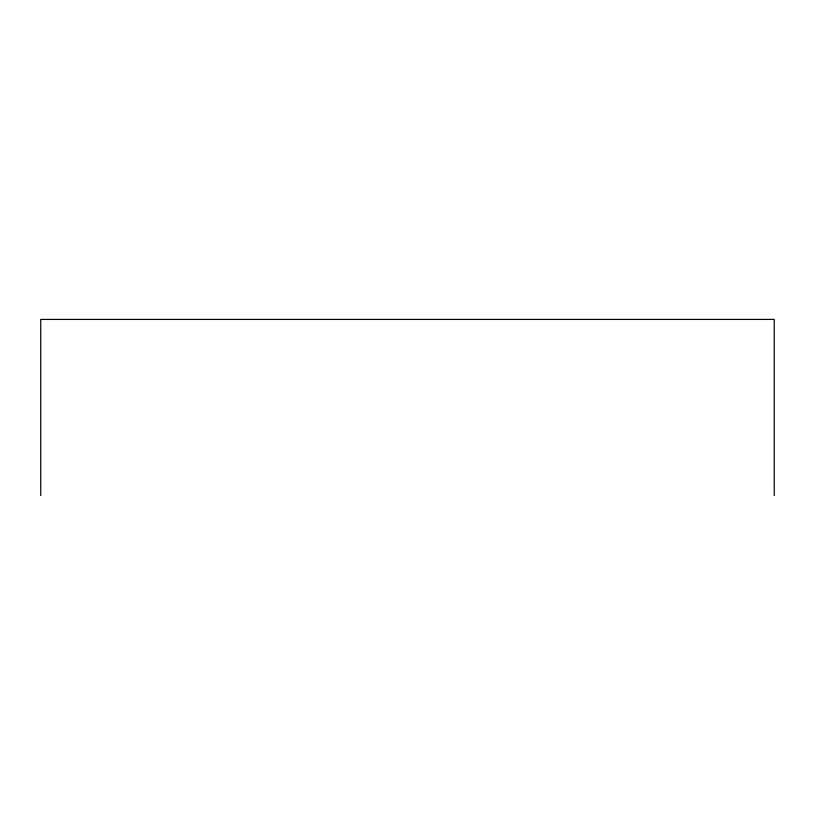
<?xml version="1.0" encoding="UTF-8"?>
<svg xmlns="http://www.w3.org/2000/svg" width="815" height="815" viewBox="0 0 815 815"><rect width="100%" height="100%" fill="white"/><g stroke="black" fill="none" stroke-linecap="round" stroke-linejoin="round"><path stroke-width="1.22" d="M774.25 495.581L774.25 319.419L40.75 319.419L40.75 495.581"/></g></svg>
